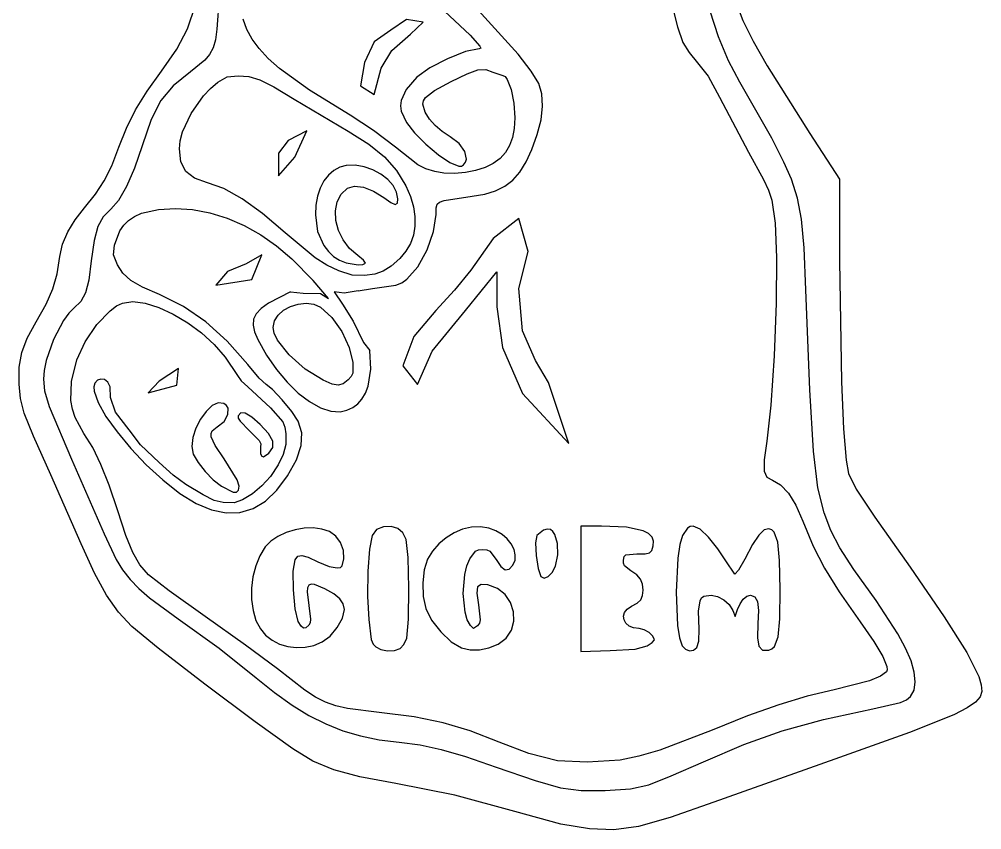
# Model space of a CAD drawing. Header units: metres. Extents: x 40 to 161, y -186 to -25.
# Drawn here: x 39.6 to 161.4, y -185.8 to -83.3 of the extents above; entities that cross this region are included whole.
import ezdxf

# ---------------------------------------------------------------- set-up
doc = ezdxf.new("R2010")
doc.units = ezdxf.units.M

msp = doc.modelspace()

# ---------------------------------------------------------------- linework, layer by layer
at = {"layer": '1', "color": 3}
for p, q in [((60.895122, -84.47786), (61.905791, -81.480997)), ((64.933068, -80.512189), (64.638379, -84.51391)), ((92.120975, -80.989409), (96.698449, -85.288882)), ((130.346534, -81.190338), (131.202115, -83.417806)), ((102.758136, -87.683775), (97.69506, -82.103708)), ((122.292688, -81.721749), (122.933428, -84.224393)), ((128.111855, -85.470371), (127.0709, -82.251984)), ((68.413988, -84.549465), (67.938229, -83.239799)), ((88.616239, -83.270346), (86.636395, -84.631489)), ((90.719823, -83.641567), (88.616241, -83.270348)), ((89.1112, -85.12645), (90.719823, -83.641567)), ((131.202115, -83.417806), (132.490131, -86.022905)), ((59.547124, -87.054797), (60.895122, -84.47786)), ((64.638379, -84.51391), (64.432238, -85.855545)), ((69.084119, -85.761132), (68.413988, -84.549465)), ((86.636395, -84.631489), (84.532812, -86.116371)), ((86.760136, -87.230033), (89.1112, -85.12645)), ((122.933428, -84.224393), (123.611521, -86.187308)), ((64.432238, -85.855545), (64.136059, -86.888643)), ((69.981243, -86.973457), (69.084119, -85.761132)), ((84.532812, -86.116371), (83.295409, -88.714916)), ((96.698449, -85.288882), (97.910235, -86.641226)), ((123.611521, -86.187308), (124.388136, -87.482902)), ((129.364559, -88.502256), (128.111855, -85.470371)), ((132.490131, -86.022905), (134.282607, -89.168011)), ((57.595702, -89.840621), (59.547124, -87.054797)), ((64.136059, -86.888643), (63.711715, -87.711415)), ((71.129936, -88.206812), (69.981243, -86.973457)), ((85.398993, -89.457357), (86.760136, -87.230033)), ((96.085532, -87.354916), (93.804034, -88.245663)), ((97.827338, -87.001903), (96.085532, -87.354916)), ((98.014121, -86.920484), (97.827338, -87.001903)), ((97.910235, -86.641226), (98.014121, -86.920484)), ((104.409925, -89.821857), (102.758136, -87.683775)), ((124.388136, -87.482902), (125.47149, -88.771357)), ((63.121075, -88.42207), (61.288394, -89.899871)), ((63.711715, -87.711415), (63.121075, -88.42207)), ((72.554775, -89.481568), (71.129936, -88.206812)), ((83.295409, -88.714916), (82.800449, -91.684681)), ((93.804034, -88.245663), (91.559474, -89.412059)), ((125.47149, -88.771357), (126.8081, -90.473603)), ((130.801056, -91.212439), (129.364559, -88.502256)), ((55.789105, -92.368986), (57.595702, -89.840621)), ((61.288394, -89.899871), (59.081344, -91.698175)), ((76.331195, -92.236763), (72.554775, -89.481568)), ((84.532812, -92.798343), (85.398993, -89.457357)), ((91.559474, -89.412059), (89.928486, -90.592018)), ((96.297699, -90.144304), (97.663693, -89.664154)), ((97.663693, -89.664154), (98.655662, -89.62591)), ((98.655662, -89.62591), (99.5678, -89.964895)), ((99.5678, -89.964895), (100.831427, -90.388228)), ((105.353366, -91.377745), (104.409925, -89.821857)), ((134.282607, -89.168011), (139.66904, -97.727745)), ((63.804284, -92.006209), (64.734635, -91.225923)), ((64.734635, -91.225923), (65.945133, -90.55795)), ((65.945133, -90.55795), (67.327961, -90.402354)), ((67.327961, -90.402354), (68.688238, -90.512027)), ((68.688238, -90.512027), (70.050071, -90.930267)), ((70.050071, -90.930267), (71.823928, -91.829539)), ((89.928486, -90.592018), (88.578015, -92.134432)), ((92.157719, -92.286547), (94.263489, -91.131037)), ((94.263489, -91.131037), (96.297699, -90.144304)), ((100.831427, -90.388228), (101.100674, -90.516898)), ((101.100674, -90.516898), (101.368058, -90.875747)), ((101.368058, -90.875747), (101.854847, -92.133239)), ((126.8081, -90.473603), (128.22279, -93.115127)), ((134.844466, -98.309839), (130.801056, -91.212439)), ((54.346689, -94.714868), (55.789105, -92.368986)), ((59.081344, -91.698175), (57.526508, -93.552952)), ((62.915944, -92.951768), (63.804284, -92.006209)), ((71.823928, -91.829539), (74.420276, -93.382307)), ((81.507113, -95.402008), (76.331195, -92.236763)), ((82.800449, -91.684681), (84.532812, -92.798343)), ((88.578015, -92.134432), (87.927722, -93.522848)), ((91.027898, -93.178973), (92.157719, -92.286547)), ((101.854847, -92.133239), (102.207016, -93.859215)), ((105.751334, -92.700193), (105.353366, -91.377745)), ((57.526508, -93.552952), (56.322411, -95.926213)), ((61.366147, -95.163772), (62.915944, -92.951768)), ((74.420276, -93.382307), (81.253688, -97.435021)), ((87.927722, -93.522848), (87.856271, -94.198059)), ((90.697389, -94.017709), (90.773769, -93.591965)), ((90.773769, -93.591965), (91.027898, -93.178973)), ((105.852672, -94.243031), (105.751334, -92.700193)), ((128.22279, -93.115127), (131.926293, -100.087201)), ((53.185848, -97.026046), (54.346689, -94.714868)), ((87.856271, -94.198059), (87.949219, -94.881274)), ((87.949219, -94.881274), (88.61412, -96.333716)), ((90.989556, -95.012152), (90.697389, -94.017709)), ((91.517206, -95.882603), (90.989556, -95.012152)), ((102.207016, -93.859215), (102.339783, -95.752189)), ((105.65833, -95.972768), (105.852672, -94.243031)), ((56.322411, -95.926213), (55.167575, -99.279967)), ((60.286945, -97.51206), (61.366147, -95.163772)), ((84.454554, -97.320261), (81.507113, -95.402008)), ((92.240055, -96.711991), (91.517206, -95.882603)), ((102.339783, -95.752189), (102.265384, -97.069396)), ((105.169262, -97.855913), (105.65833, -95.972768)), ((52.223975, -99.450299), (53.185848, -97.026046)), ((75.994737, -97.376731), (73.643672, -98.614133)), ((74.509854, -100.717717), (75.994736, -97.376732)), ((81.253688, -97.435021), (83.83762, -99.050859)), ((87.237451, -99.451634), (84.454554, -97.320261)), ((88.61412, -96.333716), (89.644581, -97.640192)), ((93.128846, -97.471471), (92.240055, -96.711991)), ((102.265384, -97.069396), (102.046146, -98.232496)), ((59.88004, -99.64676), (59.986849, -98.627976)), ((59.986849, -98.627976), (60.286945, -97.51206)), ((73.643672, -98.614133), (72.40627, -100.222756)), ((89.644581, -97.640192), (91.089441, -99.084515)), ((94.154323, -98.1322), (93.128846, -97.471471)), ((95.282858, -98.989613), (94.154323, -98.1322)), ((102.046146, -98.232496), (101.676412, -99.249056)), ((104.488464, -99.743), (105.169262, -97.855913)), ((136.396266, -101.338782), (134.844466, -98.309839)), ((139.66904, -97.727745), (143.414682, -103.5133)), ((51.313086, -101.820115), (52.223975, -99.450299)), ((55.167575, -99.279967), (54.199682, -102.088942)), ((60.066812, -101.302837), (59.88004, -99.64676)), ((83.83762, -99.050859), (85.837339, -100.667755)), ((90.065138, -101.671271), (87.237451, -99.451634)), ((91.089441, -99.084515), (92.673607, -100.414707)), ((95.996672, -99.989971), (95.282858, -98.989613)), ((101.676412, -99.249056), (101.150527, -100.126647)), ((103.768025, -101.312807), (104.488464, -99.743)), ((72.40627, -100.222756), (72.40627, -103.068781)), ((72.40627, -103.068781), (74.509854, -100.717717)), ((85.837339, -100.667755), (87.365417, -102.392338)), ((92.673607, -100.414707), (94.121983, -101.378789)), ((96.210416, -100.952646), (95.996672, -99.989971)), ((96.10309, -101.363406), (96.210416, -100.952646)), ((100.462833, -100.872835), (99.607673, -101.495191)), ((101.150527, -100.126647), (100.462833, -100.872835)), ((131.926293, -100.087201), (133.82127, -103.528334)), ((50.376356, -103.723708), (51.313086, -101.820115)), ((54.199682, -102.088942), (53.183587, -104.42428)), ((60.679054, -102.519481), (60.066812, -101.302837)), ((80.170597, -101.979411), (79.412433, -102.390403)), ((81.008649, -101.760686), (80.170597, -101.979411)), ((82.136738, -101.733583), (81.008649, -101.760686)), ((83.273321, -101.928288), (82.136738, -101.733583)), ((84.369503, -102.313163), (83.273321, -101.928288)), ((85.376394, -102.856569), (84.369503, -102.313163)), ((91.074768, -102.183747), (90.065138, -101.671271)), ((92.191727, -102.532301), (91.074768, -102.183747)), ((94.121983, -101.378789), (95.240639, -101.870892)), ((95.240639, -101.870892), (95.562929, -101.859445)), ((95.562929, -101.859445), (95.838741, -101.697011)), ((95.838741, -101.697011), (96.10309, -101.363406)), ((98.579392, -102.001283), (97.372331, -102.39868)), ((99.607673, -101.495191), (98.579392, -102.001283)), ((102.978333, -102.59339), (103.768025, -101.312807)), ((137.36381, -103.5133), (136.396266, -101.338782)), ((61.784134, -103.3781), (60.679054, -102.519481)), ((63.449417, -103.960103), (61.784134, -103.3781)), ((78.744058, -102.977851), (78.175375, -103.725945)), ((79.412433, -102.390403), (78.744058, -102.977851)), ((86.245102, -103.526869), (85.376394, -102.856569)), ((86.926733, -104.292424), (86.245102, -103.526869)), ((87.365417, -102.392338), (88.534429, -104.331234)), ((93.353841, -102.72119), (92.191727, -102.532301)), ((94.690818, -102.75966), (93.353841, -102.72119)), ((96.0734, -102.651045), (94.690818, -102.75966)), ((97.372331, -102.39868), (96.0734, -102.651045)), ((102.089778, -103.612811), (102.978333, -102.59339)), ((133.82127, -103.528334), (134.423938, -104.876486)), ((138.126597, -105.892851), (137.36381, -103.5133)), ((143.414682, -103.5133), (143.420759, -113.814408)), ((49.275367, -105.404564), (50.376356, -103.723708)), ((53.183587, -104.42428), (52.168469, -106.186764)), ((65.508845, -104.692965), (63.449417, -103.960103)), ((67.80557, -105.974441), (65.508845, -104.692965)), ((77.716284, -104.618875), (77.37669, -105.64083)), ((78.175375, -103.725945), (77.716284, -104.618875)), ((80.362889, -105.390036), (81.159629, -104.632901)), ((81.159629, -104.632901), (82.028934, -104.385229)), ((82.028934, -104.385229), (83.170185, -104.522218)), ((83.170185, -104.522218), (84.450326, -105.009562)), ((87.372397, -105.121595), (86.926733, -104.292424)), ((88.534429, -104.331234), (89.115902, -105.684595)), ((99.897637, -104.980401), (101.07275, -104.399128)), ((101.07275, -104.399128), (102.089778, -103.612811)), ((47.871702, -107.106164), (49.275367, -105.404564)), ((70.382574, -107.832215), (67.80557, -105.974441)), ((77.37669, -105.64083), (77.166493, -106.776)), ((79.861044, -106.373321), (80.362889, -105.390036)), ((84.450326, -105.009562), (85.7363, -105.812951)), ((85.7363, -105.812951), (86.651978, -106.465369)), ((87.533201, -105.982745), (87.372397, -105.121595)), ((89.115902, -105.684595), (89.502948, -106.9895)), ((93.411331, -106.203922), (96.954715, -105.640048)), ((96.954715, -105.640048), (98.534829, -105.384687)), ((98.534829, -105.384687), (99.897637, -104.980401)), ((134.423938, -104.876486), (134.845154, -106.159628)), ((138.624128, -108.555805), (138.126597, -105.892851)), ((46.67183, -108.623856), (47.871702, -107.106164)), ((52.168469, -106.186764), (51.20351, -107.277177)), ((77.166493, -106.776), (77.095596, -108.008575)), ((79.643561, -107.513447), (79.861044, -106.373321)), ((86.651978, -106.465369), (87.199719, -106.705757)), ((87.199719, -106.705757), (87.464976, -106.542191)), ((87.464976, -106.542191), (87.533201, -105.982745)), ((89.502948, -106.9895), (89.695991, -108.240872)), ((92.373156, -107.974144), (92.390686, -107.115348)), ((92.390686, -107.115348), (92.506415, -106.641711)), ((92.506415, -106.641711), (92.815059, -106.391735)), ((92.815059, -106.391735), (93.411331, -106.203922)), ((134.845154, -106.159628), (135.288519, -109.080677)), ((50.217915, -108.247308), (49.53978, -109.494898)), ((51.20351, -107.277177), (50.217915, -108.247308)), ((53.450654, -108.708262), (54.193531, -108.207462)), ((54.193531, -108.207462), (55.065619, -107.81233)), ((55.065619, -107.81233), (57.220434, -107.320292)), ((57.220434, -107.320292), (59.367563, -107.197872)), ((59.367563, -107.197872), (61.550748, -107.350955)), ((61.550748, -107.350955), (63.746477, -107.770833)), ((63.746477, -107.770833), (65.931236, -108.448799)), ((73.282838, -110.293974), (70.382574, -107.832215)), ((77.095596, -108.008575), (77.377628, -110.108004)), ((79.699905, -108.741106), (79.643561, -107.513447)), ((89.695991, -108.240872), (89.695455, -109.433633)), ((92.059154, -110.115017), (92.373156, -107.974144)), ((45.745201, -110.175368), (46.67183, -108.623856)), ((49.53978, -109.494898), (49.074897, -111.268986)), ((52.329521, -110.045649), (52.831234, -109.319426)), ((52.831234, -109.319426), (53.450654, -108.708262)), ((65.931236, -108.448799), (68.081513, -109.376147)), ((68.081513, -109.376147), (70.173795, -110.544169)), ((80.01954, -109.986987), (79.699905, -108.741106)), ((89.695455, -109.433633), (89.501766, -110.562707)), ((102.855272, -108.454396), (99.58555, -111.023463)), ((104.02303, -112.658324), (102.855272, -108.454396)), ((135.288519, -109.080677), (135.441944, -113.391075)), ((138.945897, -112.190006), (138.624128, -108.555805)), ((45.105783, -111.73297), (45.745201, -110.175368)), ((51.656206, -111.862052), (52.329521, -110.045649)), ((70.173795, -110.544169), (72.18457, -111.944158)), ((77.067563, -113.433808), (73.282838, -110.293974)), ((77.377628, -110.108004), (78.168241, -111.898768)), ((80.591931, -111.181784), (80.01954, -109.986987)), ((89.501766, -110.562707), (89.115349, -111.623016)), ((91.228211, -112.438241), (92.059154, -110.115017)), ((44.767545, -113.268929), (45.105783, -111.73297)), ((49.074897, -111.268986), (48.729062, -113.818614)), ((51.5554, -113.06913), (51.656206, -111.862052)), ((72.18457, -111.944158), (74.090324, -113.567408)), ((78.168241, -111.898768), (78.731598, -112.642901)), ((81.406543, -112.256186), (80.591931, -111.181784)), ((89.115349, -111.623016), (88.536627, -112.609483)), ((99.58555, -111.023463), (96.782931, -114.99384)), ((44.414801, -115.491621), (44.767545, -113.268929)), ((52.035126, -114.348599), (51.5554, -113.06913)), ((70.302686, -113.091739), (68.322845, -114.205399)), ((69.065284, -116.185244), (70.302686, -113.091739)), ((78.731598, -112.642901), (79.394899, -113.267268)), ((79.394899, -113.267268), (80.149077, -113.757669)), ((82.452842, -113.140885), (81.406543, -112.256186)), ((83.200164, -113.737997), (82.452842, -113.140885)), ((88.536627, -112.609483), (87.766025, -113.517031)), ((90.046918, -114.574607), (91.228211, -112.438241)), ((102.855272, -117.329355), (104.02303, -112.658324)), ((139.181394, -117.483297), (138.945897, -112.190006)), ((48.729062, -113.818614), (48.411887, -116.273312)), ((52.721227, -115.399252), (52.035126, -114.348599)), ((68.322843, -114.205401), (65.971779, -115.195323)), ((74.090324, -113.567408), (76.805559, -116.308011)), ((78.559691, -114.376292), (77.067563, -113.433808)), ((80.074318, -115.105462), (78.559691, -114.376292)), ((80.149077, -113.757669), (80.985066, -114.099904)), ((80.985066, -114.099904), (82.526182, -114.346094)), ((82.526182, -114.346094), (83.109851, -114.296937)), ((83.109851, -114.296937), (83.421553, -114.131062)), ((83.421553, -114.131062), (83.200164, -113.737997)), ((86.68782, -114.490059), (85.683671, -115.130072)), ((87.766025, -113.517031), (86.68782, -114.490059)), ((135.441944, -113.391075), (135.406567, -119.19954)), ((143.420759, -113.814408), (143.661555, -129.154149)), ((43.87661, -117.385324), (44.414801, -115.491621)), ((53.730965, -116.301023), (52.721227, -115.399252)), ((65.971779, -115.195323), (64.486896, -116.927686)), ((81.729315, -115.641543), (80.074318, -115.105462)), ((83.32652, -115.690622), (81.729315, -115.641543)), ((84.610823, -115.506962), (83.32652, -115.690622)), ((85.683671, -115.130072), (84.610823, -115.506962)), ((88.68187, -116.154906), (90.046918, -114.574607)), ((96.782931, -114.99384), (94.680967, -117.562907)), ((96.082277, -120.131974), (100.052653, -115.227391)), ((100.052653, -115.227391), (100.052653, -119.664871)), ((48.411887, -116.273312), (48.012915, -117.892731)), ((55.222855, -117.165852), (53.730965, -116.301023)), ((64.486896, -116.927686), (69.065284, -116.185244)), ((78.763991, -118.604333), (76.805557, -116.308014)), ((84.303966, -117.336429), (87.275848, -116.918355)), ((87.275848, -116.918355), (88.039492, -116.616263)), ((88.039492, -116.616263), (88.68187, -116.154906)), ((43.026759, -119.29596), (43.87661, -117.385324)), ((48.012915, -117.892731), (47.423278, -118.974306)), ((57.35541, -118.105682), (55.222855, -117.165852)), ((60.38084, -119.591427), (57.35541, -118.105682)), ((73.932562, -117.761794), (71.1392, -119.185119)), ((73.932564, -117.761795), (75.56035, -117.935747)), ((75.56035, -117.935747), (77.733254, -117.963605)), ((77.733254, -117.963605), (78.763991, -118.604333)), ((80.714033, -117.935747), (79.488292, -117.768601)), ((79.488292, -117.768601), (80.519029, -119.300777)), ((82.490387, -117.636124), (80.714033, -117.935747)), ((82.490386, -117.636121), (84.303966, -117.336429)), ((94.680967, -117.562907), (92.345452, -120.131974)), ((103.322375, -122.701041), (102.855272, -117.329355)), ((139.666704, -130.144591), (139.181394, -117.483297)), ((41.739033, -121.569452), (43.026759, -119.29596)), ((47.423278, -118.974306), (46.53411, -119.815469)), ((51.931087, -119.544184), (52.68315, -119.175812)), ((52.68315, -119.175812), (53.99459, -118.996638)), ((53.99459, -118.996638), (55.554403, -119.197375)), ((55.554403, -119.197375), (57.283173, -119.736125)), ((71.1392, -119.185119), (70.226501, -119.852412)), ((73.946889, -119.60116), (74.915843, -119.297505)), ((74.915843, -119.297505), (75.917456, -119.195238)), ((75.917456, -119.195238), (76.88508, -119.322649)), ((76.88508, -119.322649), (77.752067, -119.708027)), ((80.519029, -119.300777), (81.884058, -121.473681)), ((135.406567, -119.19954), (135.149099, -125.851645)), ((45.873961, -120.468872), (45.203529, -121.398303)), ((46.53411, -119.815469), (45.873961, -120.468872)), ((49.445474, -121.909939), (51.117389, -120.151813)), ((51.117389, -120.151813), (51.931087, -119.544184)), ((57.283173, -119.736125), (59.101484, -120.570988)), ((59.101484, -120.570988), (60.929921, -121.660068)), ((63.216748, -121.53579), (60.38084, -119.591427)), ((69.612856, -120.524418), (69.280563, -121.22686)), ((70.226501, -119.852412), (69.612856, -120.524418)), ((72.373548, -120.69948), (73.077241, -120.077915)), ((73.077241, -120.077915), (73.946889, -119.60116)), ((77.752067, -119.708027), (79.170104, -121.002402)), ((92.345452, -120.131974), (89.542833, -123.401696)), ((91.878348, -125.270109), (96.082277, -120.131974)), ((100.052653, -119.664871), (100.753308, -124.803006)), ((40.610469, -123.636281), (41.739033, -121.569452)), ((45.203529, -121.398303), (43.953011, -123.803304)), ((60.929921, -121.660068), (62.689066, -122.961464)), ((65.91741, -123.981813), (63.216748, -121.53579)), ((69.280563, -121.22686), (69.21192, -121.985457)), ((71.730616, -122.263888), (71.902457, -121.437568)), ((71.902457, -121.437568), (72.373548, -120.69948)), ((79.170104, -121.002402), (80.43739, -122.795831)), ((81.884058, -121.473681), (83.165515, -124.175882)), ((47.948175, -124.100372), (49.445474, -121.909939)), ((62.689066, -122.961464), (64.299503, -124.433279)), ((69.21192, -121.985457), (69.389227, -122.825931)), ((69.389227, -122.825931), (69.794783, -123.774002)), ((71.877948, -123.00634), (71.730616, -122.263888)), ((72.292452, -123.86241), (71.877948, -123.00634)), ((80.43739, -122.795831), (81.382662, -124.794762)), ((104.957236, -126.437866), (103.322375, -122.701041)), ((39.930889, -125.449887), (40.610469, -123.636281)), ((43.953011, -123.803304), (43.024947, -126.46657)), ((46.906262, -126.373297), (47.948175, -124.100372)), ((68.537102, -126.97254), (65.91741, -123.981813)), ((69.794783, -123.774002), (70.921973, -125.761181)), ((73.758011, -125.741656), (72.292452, -123.86241)), ((83.165515, -124.175882), (83.995689, -125.190331)), ((89.542833, -123.401696), (88.141523, -127.138521)), ((39.624048, -127.292905), (39.930889, -125.449887)), ((64.299503, -124.433279), (65.681818, -126.033615)), ((81.382662, -124.794762), (81.834654, -126.705642)), ((84.105626, -127.543814), (83.995691, -125.190331)), ((90.009936, -129.474037), (91.878348, -125.270109)), ((100.753308, -124.803006), (103.322375, -130.641795)), ((43.024947, -126.46657), (42.757582, -127.718833)), ((46.241328, -129.092743), (46.906262, -126.373297)), ((65.681818, -126.033615), (67.220338, -128.364742)), ((70.921973, -125.761181), (72.181228, -127.578307)), ((75.797373, -127.55412), (73.758011, -125.741656)), ((106.592097, -129.240485), (104.957236, -126.437866)), ((135.149099, -125.851645), (134.734795, -132.094778)), ((39.613702, -129.447967), (39.624048, -127.292905)), ((42.757582, -127.718833), (42.661727, -128.8242)), ((59.784768, -127.445604), (57.309964, -129.054227)), ((59.537287, -129.549188), (59.784767, -127.445602)), ((69.988527, -128.676449), (68.537102, -126.97254)), ((72.181228, -127.578307), (73.532025, -129.189893)), ((78.080616, -128.9523), (75.797373, -127.55412)), ((81.834654, -126.705642), (81.811821, -128.040977)), ((83.756235, -129.697866), (84.105626, -127.543814)), ((88.141523, -127.138521), (90.009936, -129.474037)), ((42.661727, -128.8242), (42.828617, -130.294491)), ((46.159851, -131.491041), (46.241328, -129.092743)), ((49.499787, -128.946686), (49.161014, -129.321362)), ((49.945152, -128.791628), (49.499787, -128.946686)), ((50.414513, -128.863682), (49.945152, -128.791628)), ((50.825273, -129.170345), (50.414513, -128.863682)), ((57.309964, -129.054227), (55.948821, -130.53911)), ((67.220338, -128.364742), (67.695742, -129.0138)), ((67.695742, -129.0138), (68.52784, -129.7594)), ((70.860785, -129.470404), (69.988527, -128.676449)), ((79.205528, -129.423701), (78.080616, -128.9523)), ((81.231142, -128.892864), (80.615025, -129.39711)), ((81.609033, -128.462767), (81.231142, -128.892864)), ((81.811821, -128.040977), (81.609033, -128.462767)), ((39.76727, -131.258202), (39.613702, -129.447967)), ((42.828617, -130.294491), (43.402348, -132.262972)), ((49.161014, -129.321362), (49.044416, -129.758522)), ((49.044416, -129.758522), (49.084109, -130.3193)), ((49.084109, -130.3193), (49.588833, -131.755442)), ((51.107614, -129.769817), (50.825273, -129.170345)), ((51.150648, -131.117158), (51.107613, -129.769821)), ((55.948821, -130.53911), (59.537287, -129.549188)), ((68.52784, -129.7594), (71.41208, -132.42465)), ((71.681164, -130.112791), (70.860785, -129.470404)), ((72.901372, -131.41731), (71.681164, -130.112791)), ((73.532025, -129.189893), (74.933843, -130.560449)), ((79.995076, -129.573013), (79.205528, -129.423701)), ((80.615025, -129.39711), (79.995076, -129.573013)), ((83.424155, -130.576987), (83.756235, -129.697866)), ((109.161164, -136.947687), (106.592094, -129.240479)), ((140.119459, -137.92919), (139.666704, -130.144591)), ((143.661555, -129.154149), (143.924904, -135.096025)), ((40.256169, -133.122465), (39.76727, -131.258202)), ((46.340464, -132.596966), (46.159851, -131.491041)), ((51.806601, -132.997556), (51.150648, -131.117158)), ((74.1101, -132.910251), (72.901372, -131.41731)), ((74.933843, -130.560449), (76.346159, -131.654484)), ((82.451595, -131.930549), (82.98885, -131.321806)), ((82.98885, -131.321806), (83.424155, -130.576987)), ((103.322375, -130.641795), (109.161164, -136.947687)), ((43.402348, -132.262972), (46.208702, -138.945366)), ((46.67001, -133.655251), (46.340464, -132.596966)), ((49.588833, -131.755442), (50.588105, -133.517239)), ((64.029963, -132.160249), (63.256565, -132.892376)), ((64.806, -131.787021), (64.029963, -132.160249)), ((65.521727, -131.876631), (64.806, -131.787021)), ((65.847216, -132.136143), (65.521727, -131.876631)), ((66.035566, -132.474716), (65.847216, -132.136143)), ((66.02806, -133.294607), (66.035566, -132.474716)), ((71.41208, -132.42465), (72.952449, -134.216708)), ((76.346159, -131.654484), (77.728452, -132.43651)), ((77.728452, -132.43651), (79.040199, -132.871036)), ((80.240878, -132.922574), (81.076335, -132.732708)), ((81.076335, -132.732708), (81.813666, -132.401441)), ((81.813666, -132.401441), (82.451595, -131.930549)), ((134.734795, -132.094778), (134.228908, -136.676328)), ((41.41841, -136.014423), (40.256169, -133.122465)), ((47.779985, -135.672435), (46.67001, -133.655251)), ((50.588105, -133.517239), (51.994844, -135.492144)), ((53.512078, -135.227795), (51.806601, -132.997556)), ((62.548752, -133.879467), (61.969474, -135.017582)), ((63.256565, -132.892376), (62.548752, -133.879467)), ((65.55363, -134.147422), (66.02806, -133.294607)), ((67.650014, -133.060784), (67.310457, -133.44621)), ((67.310457, -133.44621), (67.332644, -133.727385)), ((67.332644, -133.727385), (67.573836, -134.126887)), ((68.219802, -133.109878), (67.650014, -133.060784)), ((69.037664, -133.600435), (68.219802, -133.109878)), ((70.121444, -134.539397), (69.037664, -133.600435)), ((74.89604, -134.117898), (74.1101, -132.910251)), ((79.040199, -132.871036), (80.240878, -132.922574)), ((61.969474, -135.017582), (61.581677, -136.202786)), ((64.013404, -135.365856), (64.666695, -134.844282)), ((64.666695, -134.844282), (65.55363, -134.147422)), ((67.573836, -134.126887), (68.73019, -135.303034)), ((71.171288, -135.689075), (70.121444, -134.539397)), ((72.952449, -134.216708), (73.225879, -134.897336)), ((73.225879, -134.897336), (73.351288, -135.748268)), ((75.356676, -135.618736), (74.89604, -134.117898)), ((143.924904, -135.096025), (144.256543, -139.069741)), ((43.592005, -140.907742), (41.41841, -136.014423)), ((48.907291, -137.456958), (47.779985, -135.672435)), ((51.994844, -135.492144), (53.721969, -137.56761)), ((54.955174, -137.108193), (53.512078, -135.227795)), ((61.581677, -136.202786), (61.448309, -137.331141)), ((63.892256, -135.694763), (64.013404, -135.365856)), ((63.914333, -136.098389), (63.892256, -135.694763)), ((64.406838, -137.217718), (63.914333, -136.098389)), ((68.73019, -135.303034), (69.984227, -136.576361)), ((71.695762, -136.654046), (71.171288, -135.689075)), ((73.351288, -135.748268), (73.341542, -137.060282)), ((75.300181, -137.21866), (75.356676, -135.618736)), ((49.956287, -139.589782), (48.907291, -137.456958)), ((53.721969, -137.56761), (55.6824, -139.631088)), ((57.316604, -139.338432), (54.955174, -137.108193)), ((61.448309, -137.331141), (61.632318, -138.29871)), ((65.528275, -138.899674), (64.406838, -137.217718)), ((69.984227, -136.576361), (70.172098, -136.992868)), ((70.151588, -137.386286), (70.145207, -138.260483)), ((70.172098, -136.992868), (70.151588, -137.386286)), ((71.214505, -138.182886), (71.706342, -137.472566)), ((71.706342, -137.472566), (71.695762, -136.654046)), ((73.341542, -137.060282), (73.032424, -138.336891)), ((74.710108, -139.003771), (75.300181, -137.21866)), ((134.228908, -136.676328), (133.907792, -139.017871)), ((61.632318, -138.29871), (62.236935, -139.364564)), ((70.145207, -138.260483), (70.295223, -138.543399)), ((70.295223, -138.543399), (70.525606, -138.649964)), ((70.525606, -138.649964), (71.214505, -138.182886)), ((73.032424, -138.336891), (72.394084, -139.659999)), ((140.679209, -142.546398), (140.119459, -137.92919)), ((46.208702, -138.945366), (50.342501, -148.386631)), ((50.989689, -142.214185), (49.956287, -139.589782)), ((55.6824, -139.631088), (57.789056, -141.57003)), ((59.109542, -140.956449), (57.316604, -139.338432)), ((62.236935, -139.364564), (63.124067, -140.498886)), ((67.213555, -141.565164), (65.528275, -138.899674)), ((72.394084, -139.659999), (71.396677, -141.111506)), ((73.570011, -141.06017), (74.710108, -139.003771)), ((133.907792, -139.017871), (133.89085, -140.436515)), ((144.256543, -139.069741), (144.57517, -140.739213)), ((47.451744, -149.656631), (43.592005, -140.907742)), ((60.683828, -142.137164), (59.109542, -140.956449)), ((63.124067, -140.498886), (64.158141, -141.547632)), ((71.396677, -141.111506), (70.32296, -142.305486)), ((72.216214, -142.875218), (73.570011, -141.06017)), ((133.89085, -140.436515), (134.216985, -141.207799)), ((134.216985, -141.207799), (134.925099, -141.607258)), ((144.57517, -140.739213), (145.532334, -142.719012)), ((52.070214, -145.473448), (50.989689, -142.214185)), ((57.789056, -141.57003), (59.954857, -143.271889)), ((62.870337, -143.449069), (60.683828, -142.137164)), ((64.158141, -141.547632), (65.203586, -142.356755)), ((65.203586, -142.356755), (66.686862, -143.114529)), ((67.462906, -142.346684), (67.213555, -141.565164)), ((67.366086, -142.867267), (67.462906, -142.346684)), ((70.32296, -142.305486), (69.112942, -143.317302)), ((134.925099, -141.607258), (135.976601, -142.195182)), ((135.976601, -142.195182), (136.959845, -143.241656)), ((59.954857, -143.271889), (61.990868, -144.536281)), ((64.269703, -144.148752), (62.870337, -143.449069)), ((66.686862, -143.114529), (67.096513, -143.109334)), ((67.096513, -143.109334), (67.366086, -142.867267)), ((69.112942, -143.317302), (67.881618, -144.064117)), ((70.758967, -144.251321), (72.216214, -142.875218)), ((136.959845, -143.241656), (137.889279, -144.766105)), ((141.485504, -145.70552), (140.679209, -142.546398)), ((145.532334, -142.719012), (147.876925, -146.261731)), ((61.990868, -144.536281), (63.935412, -145.359779)), ((65.406688, -144.411133), (64.269703, -144.148752)), ((66.806054, -144.454863), (65.406688, -144.411133)), ((67.881615, -144.064117), (66.806054, -144.454863)), ((69.200266, -145.188153), (70.758967, -144.251321)), ((137.889279, -144.766105), (138.779352, -146.787955)), ((53.094152, -148.583163), (52.070214, -145.473448)), ((63.935412, -145.359779), (65.786491, -145.742707)), ((65.786491, -145.742707), (67.542108, -145.68539)), ((67.542108, -145.68539), (69.200266, -145.188153)), ((142.322872, -147.961746), (141.485504, -145.70552)), ((138.779352, -146.787955), (140.08592, -149.947746)), ((147.876925, -146.261731), (152.357833, -152.619964)), ((50.342501, -148.386631), (51.867537, -151.624731)), ((53.980256, -150.749395), (53.094152, -148.583163)), ((73.390386, -148.223093), (72.351918, -148.710526)), ((74.517455, -147.873798), (73.390386, -148.223093)), ((75.681811, -147.674915), (74.517455, -147.873798)), ((76.832144, -147.638721), (75.681811, -147.674915)), ((77.917141, -147.777493), (76.832144, -147.638721)), ((78.885491, -148.103505), (77.917141, -147.777493)), ((79.68986, -148.676925), (78.885491, -148.103505)), ((84.810133, -147.856554), (84.299021, -148.615118)), ((85.733422, -147.515185), (84.810133, -147.856554)), ((86.70156, -147.473022), (85.733422, -147.515185)), ((87.510716, -147.73033), (86.70156, -147.473022)), ((88.142236, -148.276701), (87.510716, -147.73033)), ((88.577465, -149.101725), (88.142236, -148.276701)), ((94.646706, -148.251792), (93.629769, -148.870565)), ((95.730477, -147.805974), (94.646706, -148.251792)), ((96.848958, -147.549392), (95.730477, -147.805974)), ((97.970025, -147.498325), (96.848958, -147.549392)), ((99.061555, -147.669052), (97.970025, -147.498325)), ((99.938727, -147.995966), (99.061555, -147.669052)), ((100.714541, -148.459609), (99.938727, -147.995966)), ((101.368491, -149.028364), (100.714541, -148.459609)), ((105.103504, -148.583706), (104.955119, -149.508289)), ((105.973125, -147.92991), (105.103504, -148.583706)), ((106.4307, -147.804403), (105.973125, -147.92991)), ((106.827117, -147.845836), (106.4307, -147.804403)), ((107.151136, -148.074427), (106.827117, -147.845836)), ((107.4143, -148.467587), (107.151136, -148.074427)), ((107.740064, -149.617151), (107.4143, -148.467587)), ((113.319873, -147.398853), (110.677283, -147.398853)), ((110.677283, -147.398853), (110.677283, -155.328761)), ((116.478873, -147.548762), (113.319873, -147.398853)), ((118.592692, -148.008742), (116.478873, -147.548762)), ((119.270092, -148.359814), (118.592692, -148.008742)), ((119.701116, -148.79417), (119.270092, -148.359814)), ((123.571265, -148.58667), (123.218453, -149.748776)), ((124.193064, -147.684225), (123.571265, -148.58667)), ((124.534747, -147.471592), (124.193064, -147.684225)), ((124.907137, -147.418728), (124.534747, -147.471592)), ((125.774596, -147.794444), (124.907137, -147.418728)), ((126.856552, -148.815637), (125.774596, -147.794444)), ((133.215429, -148.542467), (132.413719, -149.752636)), ((133.890235, -147.888102), (133.215429, -148.542467)), ((134.480941, -147.735488), (133.890235, -147.888102)), ((134.861468, -147.869249), (134.480941, -147.735488)), ((135.172202, -148.173627), (134.861468, -147.869249)), ((135.609054, -149.427043), (135.172202, -148.173627)), ((143.456545, -150.161847), (142.322872, -147.961746)), ((49.155135, -153.377594), (47.451744, -149.656631)), ((71.453362, -149.323819), (70.74603, -150.050698)), ((72.351918, -148.710526), (71.453362, -149.323819)), ((80.288974, -149.497468), (79.68986, -148.676925)), ((80.641919, -150.487339), (80.288974, -149.497468)), ((84.299021, -148.615118), (83.958387, -150.328735)), ((88.825746, -151.364619), (88.577465, -149.101725)), ((92.711789, -149.646014), (91.924891, -150.561858)), ((93.629769, -148.870565), (92.711789, -149.646014)), ((101.88007, -149.670615), (101.368491, -149.028364)), ((102.228771, -150.354744), (101.88007, -149.670615)), ((104.955119, -149.508289), (105.03866, -151.136696)), ((107.768402, -151.033612), (107.740064, -149.617151)), ((119.890738, -149.313733), (119.701116, -148.79417)), ((119.843931, -149.920424), (119.890738, -149.313733)), ((123.218453, -149.748776), (122.963172, -151.463885)), ((128.031544, -150.285478), (126.856552, -148.815637)), ((132.413719, -149.752636), (131.442299, -151.572666)), ((135.841011, -151.761356), (135.609054, -149.427043)), ((54.88677, -152.30027), (53.980256, -150.749395)), ((70.74603, -150.050698), (70.060421, -151.161473)), ((80.707783, -151.568743), (80.641919, -150.487339)), ((83.958387, -150.328735), (83.748701, -153.108173)), ((91.924891, -150.561858), (91.301197, -151.601819)), ((96.633758, -151.538658), (97.337361, -150.566395)), ((97.337361, -150.566395), (97.719987, -150.402)), ((97.719987, -150.402), (98.24641, -150.362186)), ((98.24641, -150.362186), (98.777587, -150.404214)), ((98.777587, -150.404214), (99.172139, -150.580069)), ((99.172139, -150.580069), (99.952652, -151.631876)), ((102.394085, -151.049134), (102.228771, -150.354744)), ((107.463311, -152.456049), (107.768402, -151.033612)), ((116.175619, -151.266745), (116.39244, -151.035293)), ((116.39244, -151.035293), (117.779806, -150.926631)), ((117.779806, -150.926631), (118.825383, -150.909805)), ((118.825383, -150.909805), (119.391944, -150.797913)), ((119.391944, -150.797913), (119.668467, -150.498827)), ((119.668467, -150.498827), (119.843931, -149.920424)), ((129.030092, -151.787916), (128.031544, -150.285478)), ((140.08592, -149.947746), (141.503545, -152.72192)), ((145.247921, -152.918203), (143.456545, -150.161847)), ((51.867537, -151.624731), (52.6934, -152.942425)), ((70.060421, -151.161473), (69.541554, -152.441647)), ((74.296432, -153.123628), (74.528962, -151.676806)), ((74.528962, -151.676806), (74.875594, -151.231778)), ((74.875594, -151.231778), (75.36911, -151.116788)), ((75.36911, -151.116788), (76.162193, -151.345308)), ((76.162193, -151.345308), (77.407527, -151.930806)), ((77.407527, -151.930806), (78.8428, -152.521722)), ((80.502175, -152.448091), (80.707783, -151.568743)), ((88.926716, -155.249668), (88.825746, -151.364619)), ((91.301197, -151.601819), (90.878459, -152.949197)), ((96.259123, -152.433754), (96.633758, -151.538658)), ((99.952652, -151.631876), (100.567358, -152.520101)), ((102.092529, -152.342229), (102.355507, -151.722168)), ((102.355507, -151.722168), (102.394085, -151.049134)), ((105.03866, -151.136696), (105.285631, -152.78901)), ((116.088555, -152.114284), (116.091456, -151.701274)), ((116.215457, -152.441818), (116.088555, -152.114284)), ((116.091456, -151.701274), (116.175619, -151.266745)), ((122.963172, -151.463885), (122.748061, -155.779664)), ((130.158815, -153.471711), (129.030092, -151.787916)), ((131.442299, -151.572666), (130.641362, -152.979081)), ((135.91759, -155.442186), (135.841011, -151.761356)), ((50.658248, -156.146885), (49.155135, -153.377594)), ((52.6934, -152.942425), (53.637494, -154.146081)), ((55.971934, -153.563913), (54.88677, -152.30027)), ((69.541554, -152.441647), (69.192915, -153.832986)), ((74.316515, -155.485229), (74.296432, -153.123628)), ((78.8428, -152.521722), (79.868926, -152.706917)), ((79.868926, -152.706917), (80.26158, -152.624438)), ((80.26158, -152.624438), (80.502175, -152.448091)), ((83.748701, -153.108173), (83.698442, -156.299292)), ((90.878459, -152.949197), (90.690974, -154.605817)), ((95.995099, -153.513423), (96.259123, -152.433754)), ((100.567358, -152.520101), (101.108146, -152.927678)), ((101.108146, -152.927678), (101.606156, -152.864943)), ((101.606156, -152.864943), (102.092529, -152.342229)), ((105.285631, -152.78901), (105.627534, -153.785316)), ((106.555365, -153.804461), (107.053329, -153.271145)), ((107.053329, -153.271145), (107.463311, -152.456049)), ((117.015968, -153.074031), (116.215457, -152.441818)), ((117.754179, -153.586457), (117.015968, -153.074031)), ((130.641362, -152.979081), (130.158815, -153.471711)), ((141.503545, -152.72192), (143.377638, -155.715725)), ((148.058395, -156.843194), (145.247921, -152.918203)), ((152.357833, -152.619964), (156.680958, -158.87631)), ((53.637494, -154.146081), (54.756818, -155.300846)), ((58.577378, -155.619164), (55.971934, -153.563913)), ((69.192915, -153.832986), (69.017992, -155.277256)), ((90.690974, -154.605817), (90.748499, -156.318714)), ((95.796638, -155.949601), (95.995099, -153.513423)), ((105.627534, -153.785316), (106.05243, -153.995889)), ((106.05243, -153.995889), (106.555365, -153.804461)), ((118.236723, -154.124318), (117.754179, -153.586457)), ((118.498694, -154.742077), (118.236723, -154.124318)), ((54.756818, -155.300846), (56.108373, -156.471871)), ((63.12272, -158.838646), (58.577378, -155.619164)), ((69.017992, -155.277256), (69.020271, -156.716223)), ((74.543915, -157.88938), (74.316515, -155.485229)), ((76.093276, -155.203714), (76.047794, -155.730317)), ((76.047794, -155.730317), (76.250298, -157.441872)), ((76.253764, -154.878909), (76.093276, -155.203714)), ((76.542145, -154.742667), (76.253764, -154.878909)), ((76.971308, -154.78175), (76.542145, -154.742667)), ((78.303526, -155.332938), (76.971308, -154.78175)), ((79.435453, -155.978293), (78.303526, -155.332938)), ((88.871201, -159.179612), (88.926716, -155.249668)), ((97.620065, -155.086078), (97.532363, -155.906616)), ((97.532363, -155.906616), (97.727, -157.38983)), ((98.058322, -154.782409), (97.620065, -155.086078)), ((98.91535, -154.849802), (98.058322, -154.782409)), ((100.150932, -155.301061), (98.91535, -154.849802)), ((101.113339, -156.079437), (100.150932, -155.301061)), ((110.677283, -155.328761), (110.677283, -163.258669)), ((118.575184, -155.4942), (118.498694, -154.742077)), ((118.503081, -156.186952), (118.575184, -155.4942)), ((122.748061, -155.779664), (122.931654, -159.987107)), ((135.871562, -159.145956), (135.91759, -155.442186)), ((143.377638, -155.715725), (146.05361, -159.534408)), ((52.159657, -158.289118), (50.658248, -156.146885)), ((56.108373, -156.471871), (59.736172, -159.123295)), ((69.020271, -156.716223), (69.203239, -158.091655)), ((80.197367, -156.606956), (79.435453, -155.978293)), ((80.626911, -157.259405), (80.197367, -156.606956)), ((83.698442, -156.299292), (83.836089, -159.247953)), ((90.748499, -156.318714), (91.060792, -157.834923)), ((96.033882, -158.293439), (95.796638, -155.949601)), ((101.786126, -157.091001), (101.113339, -156.079437)), ((102.152847, -158.241824), (101.786126, -157.091001)), ((117.819132, -157.148922), (118.265849, -156.717732)), ((118.265849, -156.717732), (118.503081, -156.186952)), ((125.597609, -158.158779), (125.773132, -156.864008)), ((125.773132, -156.864008), (125.97545, -156.500711)), ((125.97545, -156.500711), (126.270045, -156.282426)), ((126.270045, -156.282426), (127.18378, -156.147742)), ((127.18378, -156.147742), (128.003103, -156.302749)), ((128.003103, -156.302749), (128.796009, -156.722932)), ((128.796009, -156.722932), (129.467634, -157.341034)), ((130.832025, -157.224864), (131.235872, -156.646573)), ((131.235872, -156.646573), (131.687604, -156.277477)), ((131.687604, -156.277477), (132.159982, -156.147742)), ((132.159982, -156.147742), (132.704333, -156.337988)), ((132.704333, -156.337988), (133.030071, -156.954954)), ((133.030071, -156.954954), (133.155272, -158.067982)), ((150.819706, -161.025074), (148.058395, -156.843194)), ((53.85794, -160.12891), (52.159657, -158.289118)), ((69.203239, -158.091655), (69.570384, -159.345318)), ((74.933339, -159.463853), (74.543915, -157.88938)), ((76.250298, -157.441872), (76.465234, -159.195876)), ((80.514579, -159.061484), (80.761727, -157.976118)), ((80.761727, -157.976118), (80.626911, -157.259405)), ((91.060792, -157.834923), (91.800628, -159.302544)), ((96.314489, -159.257683), (96.033882, -158.293439)), ((97.727, -157.38983), (97.953945, -159.281961)), ((102.197055, -159.437978), (102.152847, -158.241824)), ((116.090657, -158.810325), (116.223287, -158.340999)), ((116.223287, -158.340999), (116.561761, -157.906204)), ((116.561761, -157.906204), (117.118576, -157.542907)), ((117.118576, -157.542907), (117.819132, -157.148922)), ((125.648043, -160.433032), (125.597609, -158.158779)), ((129.467634, -157.341034), (129.923111, -158.089798)), ((129.923111, -158.089798), (130.217895, -158.828853)), ((130.217895, -158.828853), (130.503303, -157.982186)), ((130.503303, -157.982186), (130.832025, -157.224864)), ((133.155272, -158.067982), (133.098009, -159.746414)), ((59.736172, -159.123295), (64.915474, -162.844977)), ((68.261894, -162.461751), (63.12272, -158.838646)), ((69.570384, -159.345318), (70.125192, -160.418978)), ((75.291626, -160.059869), (74.933339, -159.463853)), ((76.465234, -159.195876), (76.411614, -159.650148)), ((79.86877, -160.244381), (80.514579, -159.061484)), ((83.836089, -159.247953), (84.17172, -161.759)), ((88.650027, -161.577189), (88.871201, -159.179612)), ((91.800628, -159.302544), (92.953497, -160.787263)), ((96.702338, -159.991185), (96.314489, -159.257683)), ((97.953945, -159.281961), (97.851455, -159.708167)), ((101.902305, -160.585535), (102.197055, -159.437978)), ((116.151377, -159.277216), (116.090657, -158.810325)), ((116.392952, -159.704703), (116.151377, -159.277216)), ((135.657609, -161.423971), (135.871562, -159.145956)), ((146.05361, -159.534408), (147.774083, -162.028021)), ((156.680958, -158.87631), (159.520425, -163.385698)), ((57.176414, -162.851518), (53.85794, -160.12891)), ((70.125192, -160.418978), (70.79878, -161.217126)), ((75.596874, -160.327453), (75.291626, -160.059869)), ((75.899674, -160.285368), (75.596874, -160.327453)), ((76.250619, -159.95238), (75.899674, -160.285368)), ((76.411614, -159.650148), (76.250619, -159.95238)), ((78.967751, -161.31575), (79.86877, -160.244381)), ((92.953497, -160.787263), (94.289415, -162.03644)), ((97.110908, -160.375152), (96.702338, -159.991185)), ((97.592518, -160.032954), (97.110908, -160.375152)), ((97.851455, -159.708167), (97.592518, -160.032954)), ((101.252151, -161.590566), (101.902305, -160.585535)), ((116.802887, -160.055821), (116.392952, -159.704703)), ((117.368687, -160.2936), (116.802887, -160.055821)), ((118.077858, -160.381075), (117.368687, -160.2936)), ((118.697437, -160.521966), (118.077858, -160.381075)), ((119.319313, -160.873772), (118.697437, -160.521966)), ((122.931654, -159.987107), (123.174753, -161.566796)), ((125.620728, -161.955487), (125.648043, -160.433032)), ((133.098009, -159.746414), (133.047931, -161.530572)), ((70.79878, -161.217126), (71.620911, -161.858985)), ((71.620911, -161.858985), (72.560906, -162.338098)), ((77.954973, -162.066534), (78.967751, -161.31575)), ((84.17172, -161.759), (84.398389, -162.339621)), ((88.28637, -162.406185), (88.650027, -161.577189)), ((100.230147, -162.359142), (101.252151, -161.590566)), ((119.798651, -161.330194), (119.319313, -160.873772)), ((119.721182, -162.124207), (119.990616, -161.784933)), ((119.990616, -161.784933), (119.798651, -161.330194)), ((123.174753, -161.566796), (123.519672, -162.539313)), ((125.368284, -162.761366), (125.620728, -161.955487)), ((133.047931, -161.530572), (133.23305, -162.623077)), ((135.209054, -162.626529), (135.657609, -161.423971)), ((151.788061, -162.844993), (150.819706, -161.025074)), ((63.088099, -167.408327), (57.176414, -162.851518)), ((64.915474, -162.844977), (69.613949, -166.605204)), ((72.29506, -165.487406), (68.261894, -162.461751)), ((72.560906, -162.338098), (73.588081, -162.648011)), ((73.588081, -162.648011), (74.671757, -162.782267)), ((74.671757, -162.782267), (75.781252, -162.73441)), ((75.781252, -162.73441), (76.885885, -162.497984)), ((76.885885, -162.497984), (77.954973, -162.066534)), ((84.398389, -162.339621), (84.724658, -162.705175)), ((84.724658, -162.705175), (85.377799, -163.032561)), ((85.377799, -163.032561), (86.216245, -163.184268)), ((86.216245, -163.184268), (87.083605, -163.149572)), ((87.083605, -163.149572), (87.823489, -162.917745)), ((87.823489, -162.917745), (88.28637, -162.406185)), ((94.289415, -162.03644), (95.578394, -162.797434)), ((95.578394, -162.797434), (96.673372, -163.049669)), ((96.673372, -163.049669), (97.851752, -163.05711)), ((97.851752, -163.05711), (99.05639, -162.825139)), ((99.05639, -162.825139), (100.230147, -162.359142)), ((110.677283, -163.258669), (114.416727, -163.153118)), ((114.416727, -163.153118), (117.558057, -162.965282)), ((117.558057, -162.965282), (119.073394, -162.553735)), ((119.073394, -162.553735), (119.721182, -162.124207)), ((123.519672, -162.539313), (123.945077, -162.986544)), ((123.945077, -162.986544), (124.432492, -163.177135)), ((124.432492, -163.177135), (124.92565, -163.104328)), ((124.92565, -163.104328), (125.368284, -162.761366)), ((133.23305, -162.623077), (133.690951, -163.116629)), ((133.690951, -163.116629), (134.459221, -163.103927)), ((134.459221, -163.103927), (134.875964, -162.933979)), ((134.875964, -162.933979), (135.209054, -162.626529)), ((147.774083, -162.028021), (148.891898, -163.89749)), ((152.478182, -164.474857), (151.788061, -162.844993)), ((148.891898, -163.89749), (149.418875, -165.165354)), ((159.520425, -163.385698), (161.045591, -166.441676)), ((75.775045, -168.16977), (72.29506, -165.487406)), ((149.464493, -165.580729), (149.366834, -165.854154)), ((149.418875, -165.165354), (149.464493, -165.580729)), ((152.887546, -165.907635), (152.478182, -164.474857)), ((69.613949, -166.605204), (71.930296, -168.470906)), ((148.593652, -166.409846), (147.202515, -166.984669)), ((149.366834, -165.854154), (148.593652, -166.409846)), ((153.013629, -167.136298), (152.887546, -165.907635)), ((161.045591, -166.441676), (161.368233, -167.516371)), ((69.478194, -172.193382), (63.088099, -167.408327)), ((147.202515, -166.984669), (142.750512, -168.128414)), ((152.853907, -168.153813), (153.013629, -167.136298)), ((161.368233, -167.516371), (161.425808, -168.337794)), ((71.930296, -168.470906), (74.137661, -170.052875)), ((77.123233, -169.044374), (75.775045, -168.16977)), ((78.384537, -169.682298), (77.123233, -169.044374)), ((139.341344, -168.931301), (135.746916, -170.011284)), ((142.750512, -168.128414), (139.341344, -168.931301)), ((151.921398, -169.386071), (152.405856, -168.953152)), ((152.405856, -168.953152), (152.853907, -168.153813)), ((161.213779, -169.008604), (160.631724, -169.686214)), ((161.425808, -168.337794), (161.213779, -169.008604)), ((74.137661, -170.052875), (76.282688, -171.372147)), ((79.689697, -170.139319), (78.384537, -169.682298)), ((81.169453, -170.471216), (79.689697, -170.139319)), ((85.175708, -170.982753), (81.169453, -170.471216)), ((135.746916, -170.011284), (131.798756, -171.424044)), ((141.413545, -171.883501), (147.648394, -170.533512)), ((147.648394, -170.533512), (151.155643, -169.731108)), ((151.155643, -169.731108), (151.921398, -169.386071)), ((159.563248, -170.424271), (157.891952, -171.276423)), ((160.631724, -169.686214), (159.563248, -170.424271)), ((76.282688, -171.372147), (78.41202, -172.449758)), ((89.605598, -171.549127), (85.175708, -170.982753)), ((93.282891, -172.286023), (89.605598, -171.549127)), ((131.798756, -171.424044), (127.328394, -173.225262)), ((157.891952, -171.276423), (152.27531, -173.537599)), ((74.231895, -175.600727), (69.478194, -172.193382)), ((78.41202, -172.449758), (80.572297, -173.306744)), ((96.701746, -173.316517), (93.282891, -172.286023)), ((136.186596, -173.319133), (141.413545, -171.883501)), ((80.572297, -173.306744), (82.810163, -173.96414)), ((82.810163, -173.96414), (85.17226, -174.442981)), ((100.35632, -174.763684), (96.701746, -173.316517)), ((127.328394, -173.225262), (120.684638, -175.755589)), ((131.328323, -175.040499), (136.186596, -173.319133)), ((152.27531, -173.537599), (142.850616, -176.898921)), ((85.17226, -174.442981), (87.705229, -174.764305)), ((87.705229, -174.764305), (90.352497, -175.107295)), ((90.352497, -175.107295), (93.020499, -175.678497)), ((104.123138, -176.195309), (100.35632, -174.763684)), ((126.199505, -177.247691), (131.328323, -175.040499)), ((76.784906, -177.147037), (74.231895, -175.600727)), ((93.020499, -175.678497), (96.099497, -176.577766)), ((96.099497, -176.577766), (99.979751, -177.904958)), ((107.713949, -177.134322), (104.123138, -176.195309)), ((118.017476, -176.533835), (115.663534, -177.027642)), ((120.684638, -175.755589), (118.017476, -176.533835)), ((79.424885, -178.264961), (76.784906, -177.147037)), ((111.491936, -177.271303), (107.713949, -177.134322)), ((115.663534, -177.027642), (111.491936, -177.271303)), ((122.131095, -179.033625), (126.199505, -177.247691)), ((142.850616, -176.898921), (127.539073, -182.355095)), ((82.723604, -179.147067), (79.424885, -178.264961)), ((99.979751, -177.904958), (104.908965, -179.618721)), ((119.28506, -180.140554), (122.131095, -179.033625)), ((87.252838, -179.985924), (82.723604, -179.147067)), ((94.742399, -181.475944), (87.252838, -179.985924)), ((104.908965, -179.618721), (108.127946, -180.527156)), ((116.971113, -180.648543), (119.28506, -180.140554)), ((102.351727, -183.511134), (94.742399, -181.475944)), ((108.127946, -180.527156), (110.723323, -180.862757)), ((110.723323, -180.862757), (113.781727, -180.858019)), ((113.781727, -180.858019), (116.971113, -180.648543)), ((127.539073, -182.355095), (121.981144, -184.307839)), ((108.16829, -185.14), (102.351727, -183.511134)), ((111.768574, -185.735553), (108.16829, -185.14)), ((121.981144, -184.307839), (117.998495, -185.415326)), ((114.84351, -185.837812), (111.768574, -185.735553)), ((117.998495, -185.415326), (114.84351, -185.837812))]:
    msp.add_line(p, q, dxfattribs=at)

doc.saveas('drawing.dxf')
